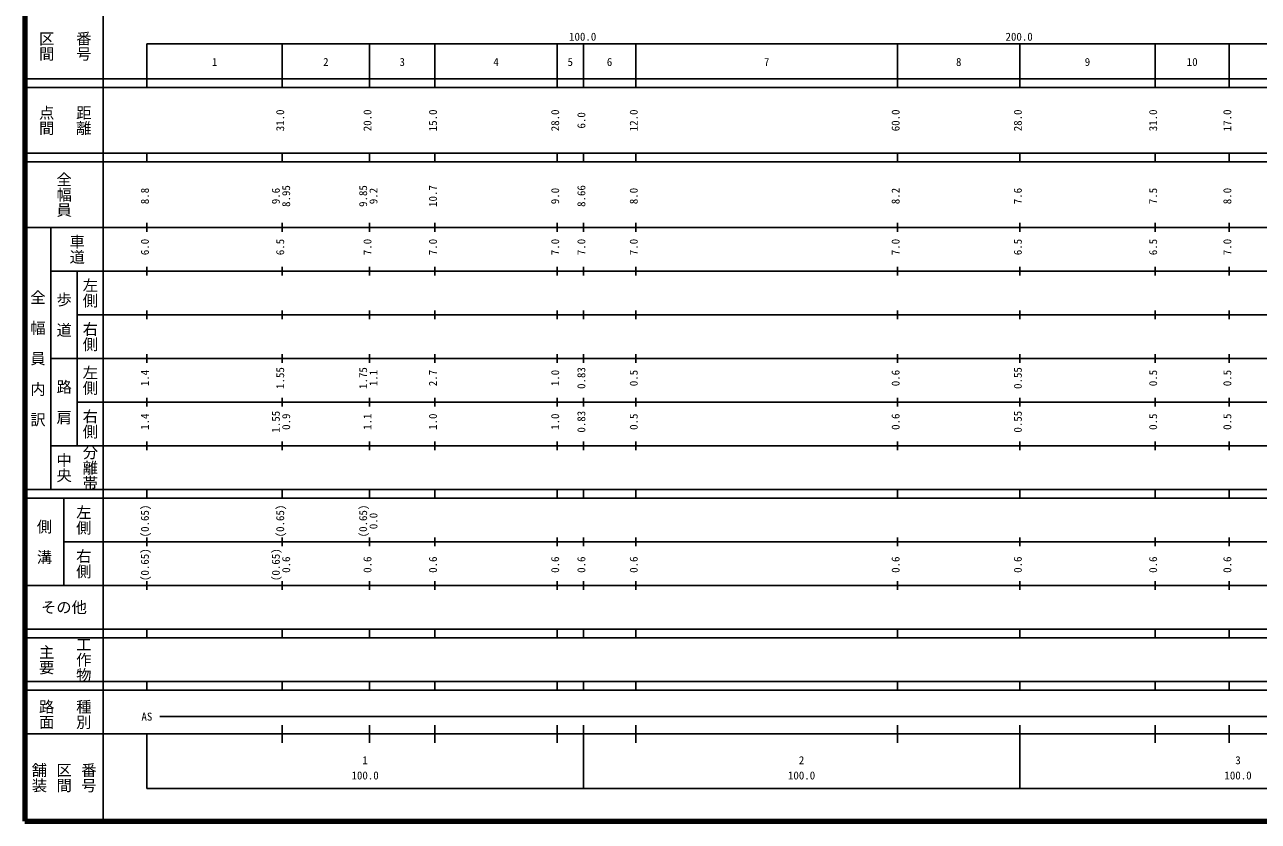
# Model space of a CAD drawing. Units: millimetres on the paper, enlarged 1000 times. Extents: x 40000 to 680000, y 20000 to 380000.
# Drawn here: x 40000 to 322647, y 20000 to 202409 of the extents above; entities that cross this region are included whole.
import ezdxf
from ezdxf.enums import TextEntityAlignment as Align

# ---------------------------------------------------------------- set-up
doc = ezdxf.new("R2010")
doc.units = ezdxf.units.MM
doc.header["$LTSCALE"] = 1000
doc.layers.add('M-TTL', color=2, linetype='Continuous', lineweight=140)
doc.layers.add('M-TTL-BAND', color=7, linetype='Continuous', lineweight=25)
doc.styles.add('@ＭＳ ゴシック', font='')
doc.styles.add('ＭＳ ゴシック', font='')
doc.styles.get('@ＭＳ ゴシック').set_extended_font_data('@MS Gothic')
doc.styles.get('ＭＳ ゴシック').set_extended_font_data('MS Gothic')

msp = doc.modelspace()

# ---------------------------------------------------------------- linework, layer by layer
at = {"layer": 'M-TTL'}
for p, q in [((40000, 380000), (40000, 20000)), ((40000, 20000), (680000, 20000))]:
    msp.add_line(p, q, dxfattribs=at)
at = {"layer": 'M-TTL-BAND'}
for p, q in [((58000, 370000), (58000, 20000)), ((68000, 198000), (579000, 198000)), ((68000, 198000), (68000, 188000)), ((99000, 188000), (99000, 198000)), ((119000, 188000), (119000, 198000)), ((134000, 188000), (134000, 198000)), ((162000, 188000), (162000, 198000)), ((168000, 188000), (168000, 198000)), ((180000, 188000), (180000, 198000)), ((240000, 188000), (240000, 198000)), ((268000, 188000), (268000, 198000)), ((299000, 188000), (299000, 198000)), ((316000, 188000), (316000, 198000)), ((40000, 190000), (579000, 190000)), ((40000, 188000), (579000, 188000)), ((40000, 173000), (579000, 173000)), ((68000, 171000), (68000, 173000)), ((99000, 171000), (99000, 173000)), ((119000, 171000), (119000, 173000)), ((134000, 171000), (134000, 173000)), ((162000, 171000), (162000, 173000)), ((168000, 171000), (168000, 173000)), ((180000, 171000), (180000, 173000)), ((240000, 171000), (240000, 173000)), ((268000, 171000), (268000, 173000)), ((299000, 171000), (299000, 173000)), ((316000, 171000), (316000, 173000)), ((40000, 171000), (579000, 171000)), ((40000, 156000), (579000, 156000)), ((46000, 96000), (46000, 156000)), ((68000, 155000), (68000, 157000)), ((99000, 155000), (99000, 157000)), ((119000, 155000), (119000, 157000)), ((134000, 155000), (134000, 157000)), ((162000, 155000), (162000, 157000)), ((168000, 155000), (168000, 157000)), ((180000, 155000), (180000, 157000)), ((240000, 155000), (240000, 157000)), ((268000, 155000), (268000, 157000)), ((299000, 155000), (299000, 157000)), ((316000, 155000), (316000, 157000)), ((68000, 145000), (68000, 147000)), ((99000, 145000), (99000, 147000)), ((119000, 145000), (119000, 147000)), ((134000, 145000), (134000, 147000)), ((162000, 145000), (162000, 147000)), ((168000, 145000), (168000, 147000)), ((180000, 145000), (180000, 147000)), ((240000, 145000), (240000, 147000)), ((268000, 145000), (268000, 147000)), ((299000, 145000), (299000, 147000)), ((316000, 145000), (316000, 147000)), ((46000, 146000), (579000, 146000)), ((52000, 146000), (52000, 106000)), ((52000, 136000), (579000, 136000)), ((68000, 135000), (68000, 137000)), ((99000, 135000), (99000, 137000)), ((119000, 135000), (119000, 137000)), ((134000, 135000), (134000, 137000)), ((162000, 135000), (162000, 137000)), ((168000, 135000), (168000, 137000)), ((180000, 135000), (180000, 137000)), ((240000, 135000), (240000, 137000)), ((268000, 135000), (268000, 137000)), ((299000, 135000), (299000, 137000)), ((316000, 135000), (316000, 137000)), ((46000, 126000), (579000, 126000)), ((68000, 125000), (68000, 127000)), ((99000, 125000), (99000, 127000)), ((119000, 125000), (119000, 127000)), ((134000, 125000), (134000, 127000)), ((162000, 125000), (162000, 127000)), ((168000, 125000), (168000, 127000)), ((180000, 125000), (180000, 127000)), ((240000, 125000), (240000, 127000)), ((268000, 125000), (268000, 127000)), ((299000, 125000), (299000, 127000)), ((316000, 125000), (316000, 127000)), ((52000, 116000), (579000, 116000)), ((68000, 115000), (68000, 117000)), ((99000, 115000), (99000, 117000)), ((119000, 115000), (119000, 117000)), ((134000, 115000), (134000, 117000)), ((162000, 115000), (162000, 117000)), ((168000, 115000), (168000, 117000)), ((180000, 115000), (180000, 117000)), ((240000, 115000), (240000, 117000)), ((268000, 115000), (268000, 117000)), ((299000, 115000), (299000, 117000)), ((316000, 115000), (316000, 117000)), ((46000, 106000), (579000, 106000)), ((68000, 105000), (68000, 107000)), ((99000, 105000), (99000, 107000)), ((119000, 105000), (119000, 107000)), ((134000, 105000), (134000, 107000)), ((162000, 105000), (162000, 107000)), ((168000, 105000), (168000, 107000)), ((180000, 105000), (180000, 107000)), ((240000, 105000), (240000, 107000)), ((268000, 105000), (268000, 107000)), ((299000, 105000), (299000, 107000)), ((316000, 105000), (316000, 107000)), ((40000, 96000), (579000, 96000)), ((40000, 94000), (579000, 94000)), ((49000, 94000), (49000, 74000)), ((68000, 94000), (68000, 96000)), ((99000, 94000), (99000, 96000)), ((119000, 94000), (119000, 96000)), ((134000, 94000), (134000, 96000)), ((162000, 94000), (162000, 96000)), ((168000, 94000), (168000, 96000)), ((180000, 94000), (180000, 96000)), ((240000, 94000), (240000, 96000)), ((268000, 94000), (268000, 96000)), ((299000, 94000), (299000, 96000)), ((316000, 94000), (316000, 96000)), ((68000, 83000), (68000, 85000)), ((99000, 83000), (99000, 85000)), ((119000, 83000), (119000, 85000)), ((134000, 83000), (134000, 85000)), ((162000, 83000), (162000, 85000)), ((168000, 83000), (168000, 85000)), ((180000, 83000), (180000, 85000)), ((240000, 83000), (240000, 85000)), ((268000, 83000), (268000, 85000)), ((299000, 83000), (299000, 85000)), ((316000, 83000), (316000, 85000)), ((49000, 84000), (579000, 84000)), ((40000, 74000), (579000, 74000)), ((68000, 73000), (68000, 75000)), ((99000, 73000), (99000, 75000)), ((119000, 73000), (119000, 75000)), ((134000, 73000), (134000, 75000)), ((162000, 73000), (162000, 75000)), ((168000, 73000), (168000, 75000)), ((180000, 73000), (180000, 75000)), ((240000, 73000), (240000, 75000)), ((268000, 73000), (268000, 75000)), ((299000, 73000), (299000, 75000)), ((316000, 73000), (316000, 75000)), ((40000, 64000), (579000, 64000)), ((68000, 62000), (68000, 64000)), ((99000, 62000), (99000, 64000)), ((119000, 62000), (119000, 64000)), ((134000, 62000), (134000, 64000)), ((162000, 62000), (162000, 64000)), ((168000, 62000), (168000, 64000)), ((180000, 62000), (180000, 64000)), ((240000, 62000), (240000, 64000)), ((268000, 62000), (268000, 64000)), ((299000, 62000), (299000, 64000)), ((316000, 62000), (316000, 64000)), ((40000, 62000), (579000, 62000)), ((40000, 52000), (579000, 52000)), ((68000, 50000), (68000, 52000)), ((99000, 50000), (99000, 52000)), ((119000, 50000), (119000, 52000)), ((134000, 50000), (134000, 52000)), ((162000, 50000), (162000, 52000)), ((168000, 50000), (168000, 52000)), ((180000, 50000), (180000, 52000)), ((240000, 50000), (240000, 52000)), ((268000, 50000), (268000, 52000)), ((299000, 50000), (299000, 52000)), ((316000, 50000), (316000, 52000)), ((40000, 50000), (579000, 50000)), ((71000, 44000), (565000, 44000)), ((40000, 40000), (579000, 40000)), ((68000, 40000), (68000, 27500)), ((99000, 38000), (99000, 42000)), ((119000, 38000), (119000, 42000)), ((134000, 38000), (134000, 42000)), ((162000, 38000), (162000, 42000)), ((168000, 27500), (168000, 42000)), ((180000, 38000), (180000, 42000)), ((240000, 38000), (240000, 42000)), ((268000, 27500), (268000, 42000)), ((299000, 38000), (299000, 42000)), ((316000, 38000), (316000, 42000)), ((68000, 27500), (579000, 27500))]:
    msp.add_line(p, q, dxfattribs=at)

# ---------------------------------------------------------------- texts
at = {"layer": 'M-TTL-BAND', "style": '@ＭＳ ゴシック'}
for s, p in [('番号', (53500, 197500)), ('区間', (45000, 197500)), ('点間', (45000, 180500)), ('距離', (53500, 180500)), ('全幅員', (49000, 163500)), ('車道', (52000, 151000)), ('左側', (55000, 141000)), ('全\u3000幅\u3000員\u3000内\u3000訳', (43000, 126000)), ('歩\u3000道', (49000, 136000)), ('右側', (55000, 131000)), ('左側', (55000, 121000)), ('路\u3000肩', (49000, 116000)), ('右側', (55000, 111000)), ('分離帯', (55000, 101000)), ('中央', (49000, 101000)), ('左側', (53500, 89000)), ('側\u3000溝', (44500, 84000)), ('右側', (53500, 79000)), ('主要', (45000, 57000)), ('工作物', (53500, 57000)), ('路面', (45000, 44500)), ('種別', (53500, 44500)), ('舗装', (43333, 30000)), ('区間', (49000, 30000)), ('番号', (54667, 30000))]:
    msp.add_text(s, height=2566, rotation=270, dxfattribs=at).set_placement(p, align=Align.MIDDLE_CENTER)
at = {"layer": 'M-TTL-BAND', "style": 'ＭＳ ゴシック'}
for s, p in [('100.0', (167844, 198195)), ('200.0', (267844, 198195)), ('1', (83500, 192405)), ('2', (109000, 192405)), ('3', (126500, 192405)), ('4', (148000, 192405)), ('5', (165000, 192405)), ('6', (174000, 192405)), ('7', (210000, 192405)), ('8', (254000, 192405)), ('9', (283500, 192405)), ('10', (307500, 192405)), ('AS', (68000, 42500)), ('1', (118000, 32523)), ('2', (218000, 32523)), ('3', (318000, 32523)), ('100.0', (118000, 29033)), ('100.0', (218000, 29033)), ('100.0', (318000, 29033))]:
    msp.add_text(s, height=1833, dxfattribs=at).set_placement(p, align=Align.BOTTOM_CENTER)
for s, p in [('31.0', (100000, 180500)), ('20.0', (120000, 180500)), ('15.0', (135000, 180500)), ('28.0', (163000, 180500)), ('6.0', (169000, 180500)), ('12.0', (181000, 180500)), ('60.0', (241000, 180500)), ('28.0', (269000, 180500)), ('31.0', (300000, 180500)), ('17.0', (317000, 180500)), ('8.8', (69000, 163174)), ('9.6', (99000, 163174)), ('8.95', (101370, 163174)), ('9.85', (119000, 163174)), ('9.2', (121370, 163174)), ('10.7', (135000, 163174)), ('9.0', (163000, 163174)), ('8.66', (169000, 163174)), ('8.0', (181000, 163174)), ('8.2', (241000, 163174)), ('7.6', (269000, 163174)), ('7.5', (300000, 163174)), ('8.0', (317000, 163174)), ('6.0', (69000, 151500)), ('6.5', (100000, 151500)), ('7.0', (120000, 151500)), ('7.0', (135000, 151500)), ('7.0', (163000, 151500)), ('7.0', (169000, 151500)), ('7.0', (181000, 151500)), ('7.0', (241000, 151500)), ('6.5', (269000, 151500)), ('6.5', (300000, 151500)), ('7.0', (317000, 151500)), ('1.4', (69000, 121500)), ('1.55', (100000, 121500)), ('1.75', (119000, 121500)), ('1.1', (121370, 121500)), ('2.7', (135000, 121500)), ('1.0', (163000, 121500)), ('0.83', (169000, 121500)), ('0.5', (181000, 121500)), ('0.6', (241000, 121500)), ('0.55', (269000, 121500)), ('0.5', (300000, 121500)), ('0.5', (317000, 121500)), ('1.4', (69000, 111500)), ('1.55', (99000, 111500)), ('0.9', (101370, 111500)), ('1.1', (120000, 111500)), ('1.0', (135000, 111500)), ('1.0', (163000, 111500)), ('0.83', (169000, 111500)), ('0.5', (181000, 111500)), ('0.6', (241000, 111500)), ('0.55', (269000, 111500)), ('0.5', (300000, 111500)), ('0.5', (317000, 111500)), ('(0.65)', (69000, 88764)), ('(0.65)', (100000, 88764)), ('(0.65)', (119000, 88764)), ('0.0', (121370, 88764)), ('(0.65)', (69000, 78764)), ('(0.65)', (99000, 78764)), ('0.6', (101370, 78764)), ('0.6', (120000, 78764)), ('0.6', (135000, 78764)), ('0.6', (163000, 78764)), ('0.6', (169000, 78764)), ('0.6', (181000, 78764)), ('0.6', (241000, 78764)), ('0.6', (269000, 78764)), ('0.6', (300000, 78764)), ('0.6', (317000, 78764))]:
    msp.add_text(s, height=1833, rotation=90, dxfattribs=at).set_placement(p, align=Align.BOTTOM_CENTER)
msp.add_text('その他', height=2566, dxfattribs=at).set_placement((49000, 69000), align=Align.MIDDLE_CENTER)

doc.saveas('drawing.dxf')
